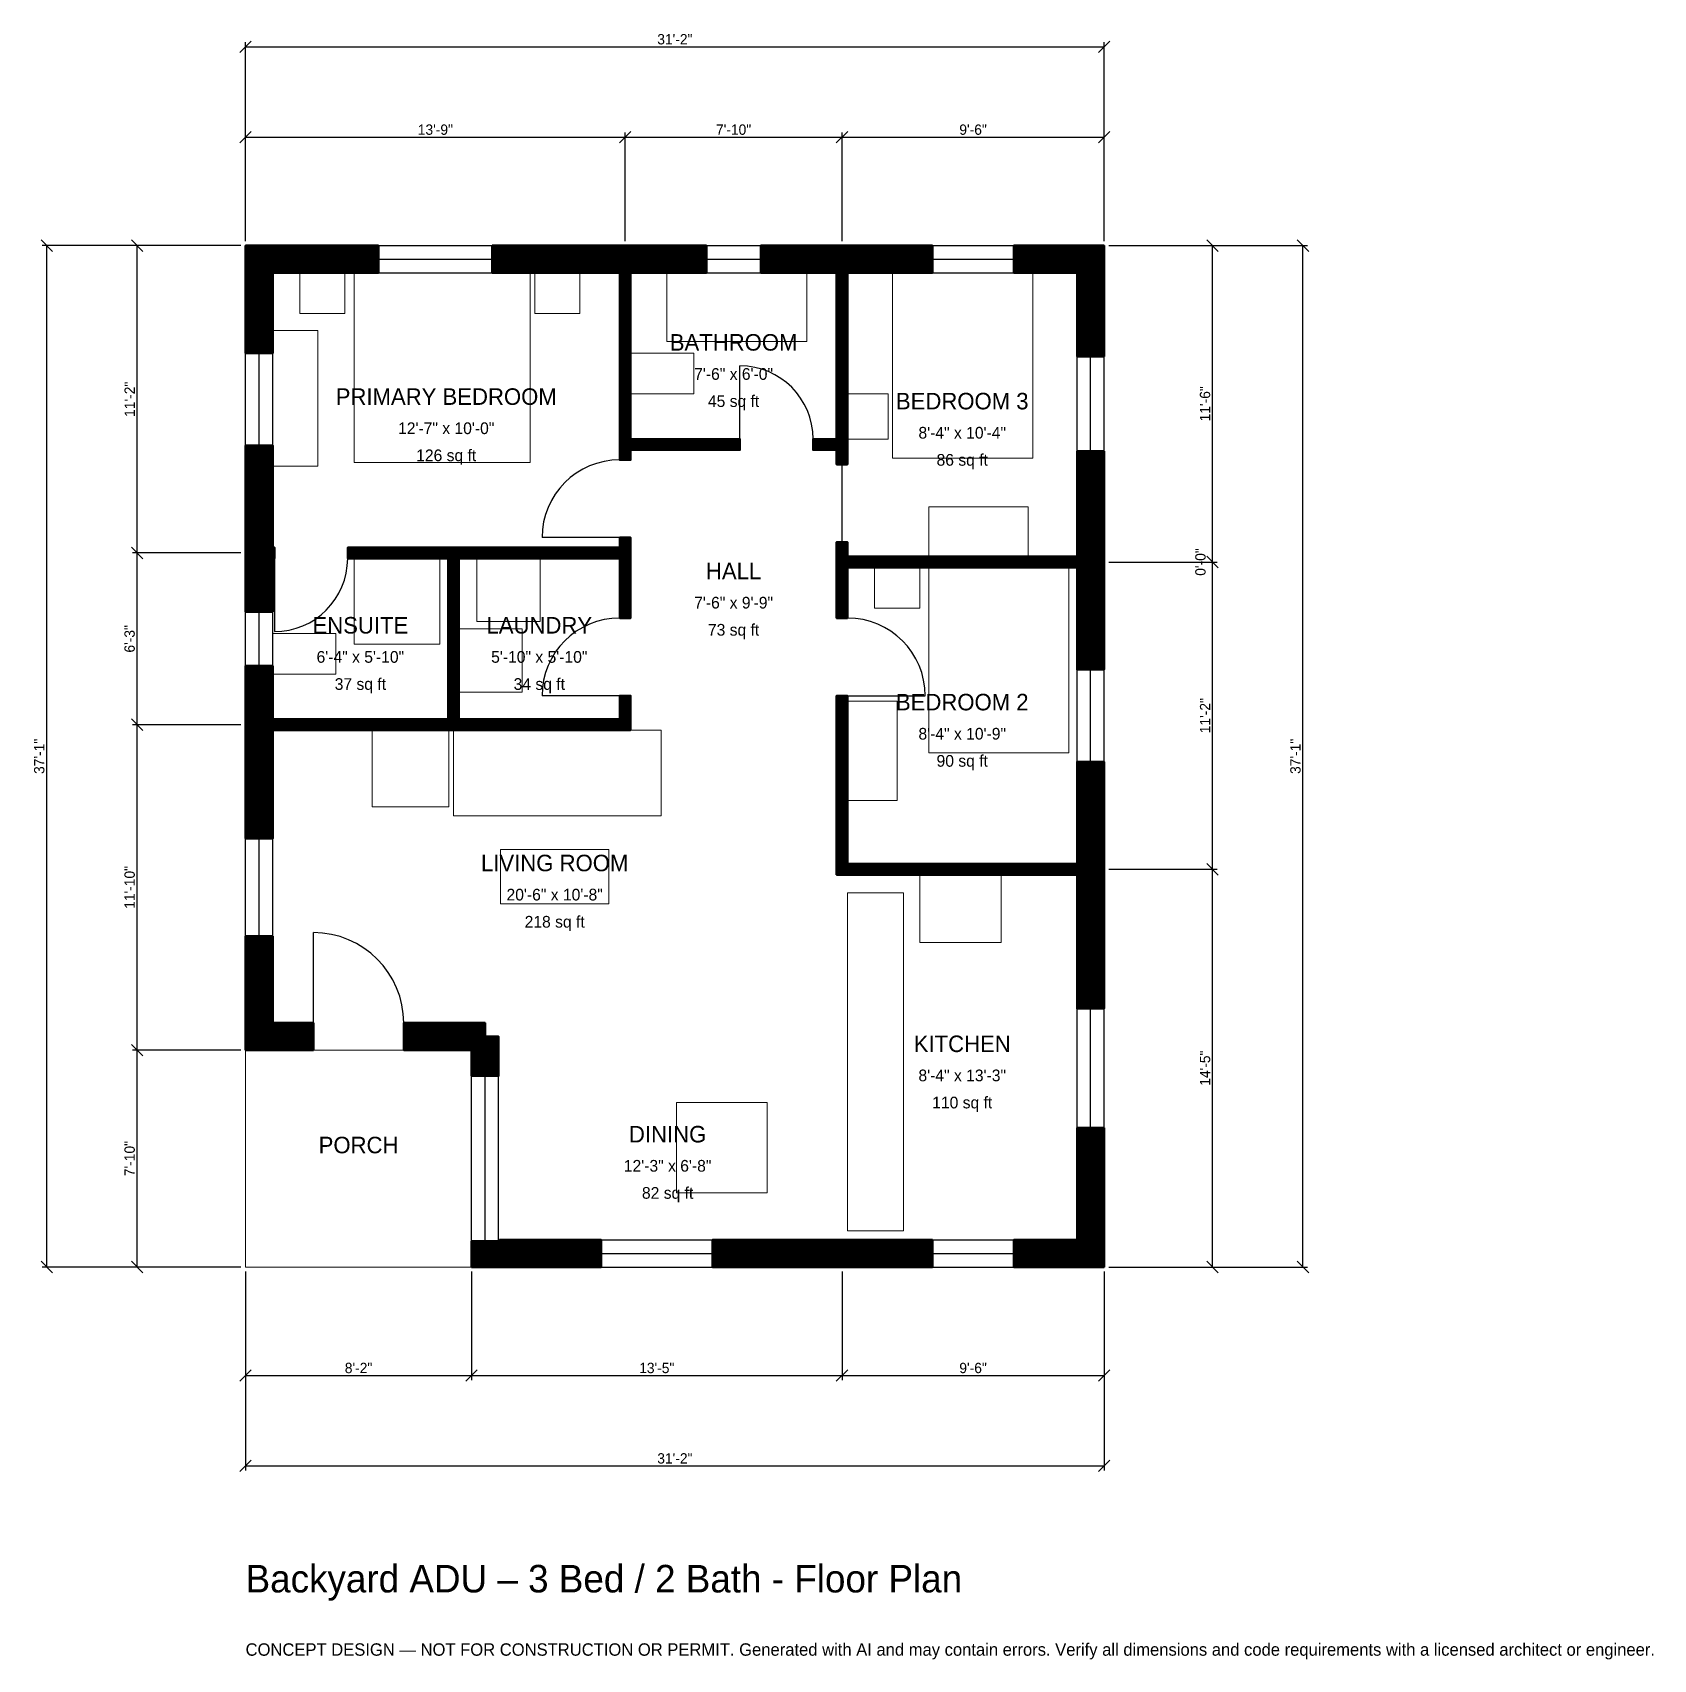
# Model space of a CAD drawing. Header units: inches. Extents: x -93 to 613, y -171 to 538.
import ezdxf
from ezdxf.enums import TextEntityAlignment as Align

# ---------------------------------------------------------------- set-up
doc = ezdxf.new("R2010")
doc.units = ezdxf.units.IN
doc.header["$MEASUREMENT"] = 0
doc.linetypes.add('DASHED', pattern=[0.6, 0.5, -0.1])
for name, color, linetype, lineweight in [('A-ANNO-DIMS', 1, 'Continuous', 13), ('A-ANNO-TEXT', 7, 'Continuous', 18), ('A-AREA-IDEN', 7, 'Continuous', 18), ('A-DOOR', 2, 'Continuous', 25), ('A-FLOR-FIXT', 9, 'Continuous', 13), ('A-FURN', 9, 'Continuous', 13), ('A-GLAZ', 4, 'Continuous', 25), ('A-SITE-PAVE', 8, 'Continuous', 13), ('A-WALL', 7, 'Continuous', 50), ('A-WALL-PATT', 8, 'Continuous', 13)]:
    doc.layers.add(name, color=color, linetype=linetype, lineweight=lineweight)
doc.dimstyles.new('PLAN', dxfattribs={"dimtxt": 4.5, "dimasz": 3, "dimexe": 2, "dimexo": 2, "dimgap": 1, "dimtad": 1, "dimdec": 0, "dimlunit": 4, "dimtsz": 2.5, "dimcen": 2.5, "dimclrd": 1, "dimclre": 1, "dimazin": 3, "dimtfac": 1, "dimtmove": 0, "dimatfit": 3})

msp = doc.modelspace()

# ---------------------------------------------------------------- hatches: boundary and pattern name
at = {"layer": 'A-WALL-PATT'}
h = msp.add_hatch(dxfattribs=at)
h.set_pattern_fill('ANSI31', color=8, scale=0.8)
h.paths.add_polyline_path([(98.4252, 11.2205), (110.6299, 11.2205), (110.6299, 11.811), (154.9213, 11.811), (154.9213, 0), (110.2362, 0), (110.2362, 0), (98.4252, 0), (98.4252, 0), (98.4252, 0), (98.4252, 11.2205)])
h.paths.add_polyline_path([(98.4252, 94.4882), (68.8976, 94.4882), (68.8976, 106.2992), (104.3307, 106.2992), (104.3307, 100.3937), (110.2362, 100.3937), (110.2362, 83.2677), (98.4252, 83.2677), (98.4252, 94.4882)])
h.paths.add_polyline_path([(11.811, 94.4882), (11.811, 94.4881), (0, 94.4881), (0, 94.4882), (0, 94.4882), (0, 106.2992), (0, 106.2992), (0, 144.0945), (11.811, 144.0945), (11.811, 106.2992), (29.5276, 106.2992), (29.5276, 94.4882), (11.811, 94.4882)])
h.paths.add_polyline_path([(0, 230.315), (0, 233.8583), (0, 233.8583), (0, 238.5827), (0, 238.5827), (0, 242.126), (0, 261.811), (11.811, 261.811), (11.811, 242.126), (11.811, 238.5827), (88.189, 238.5827), (88.189, 308.6614), (44.4882, 308.6614), (44.4882, 313.3858), (88.189, 313.3858), (92.9134, 313.3858), (162.9921, 313.3858), (162.9921, 313.3858), (162.9921, 317.7165), (167.7165, 317.7165), (167.7165, 308.6614), (167.7165, 308.6614), (167.7165, 282.6772), (162.9921, 282.6772), (162.9921, 308.6614), (92.9134, 308.6614), (92.9134, 238.5827), (162.9921, 238.5827), (162.9921, 248.8189), (167.7165, 248.8189), (167.7165, 238.5827), (167.7165, 233.8583), (162.9921, 233.8583), (92.9134, 233.8583), (88.189, 233.8583), (11.811, 233.8583), (11.811, 230.315), (11.811, 186.6142), (0, 186.6142), (0, 230.315)])
h.paths.add_polyline_path([(0, 305.1181), (0, 308.6614), (0, 308.6614), (0, 313.3858), (0, 313.3858), (0, 316.9291), (0, 357.874), (11.811, 357.874), (11.811, 316.9291), (11.811, 313.3858), (12.5984, 313.3858), (12.5984, 308.6614), (11.811, 308.6614), (11.811, 305.1181), (11.811, 285.4331), (0, 285.4331), (0, 305.1181)])
h.paths.add_polyline_path([(0, 433.0709), (0, 433.0709), (0, 444.8819), (0, 444.8819), (0, 444.8819), (11.811, 444.8819), (11.811, 444.8819), (57.874, 444.8819), (57.874, 433.0709), (11.811, 433.0709), (11.811, 398.0315), (0, 398.0315), (0, 433.0709)])
h.paths.add_polyline_path([(159.4488, 444.8819), (162.9921, 444.8819), (162.9921, 444.8819), (167.7165, 444.8819), (167.7165, 444.8819), (171.2598, 444.8819), (200.7874, 444.8819), (200.7874, 433.0709), (171.2598, 433.0709), (167.7165, 433.0709), (167.7165, 360.6299), (215.3543, 360.6299), (215.3543, 355.9055), (167.7165, 355.9055), (167.7165, 351.5748), (162.9921, 351.5748), (162.9921, 355.9055), (162.9921, 360.6299), (162.9921, 433.0709), (159.4488, 433.0709), (107.4803, 433.0709), (107.4803, 444.8819), (159.4488, 444.8819)])
h.paths.add_polyline_path([(253.937, 444.8819), (257.4803, 444.8819), (257.4803, 444.8819), (262.2047, 444.8819), (262.2047, 444.8819), (265.748, 444.8819), (299.2126, 444.8819), (299.2126, 433.0709), (265.748, 433.0709), (262.2047, 433.0709), (262.2047, 360.6299), (262.2047, 355.9055), (262.2047, 349.6063), (257.4803, 349.6063), (257.4803, 355.9055), (247.2441, 355.9055), (247.2441, 360.6299), (257.4803, 360.6299), (257.4803, 433.0709), (253.937, 433.0709), (224.4094, 433.0709), (224.4094, 444.8819), (253.937, 444.8819)])
h.paths.add_polyline_path([(362.2047, 444.8819), (362.2047, 444.8819), (374.0157, 444.8819), (374.0157, 444.8819), (374.0158, 444.8819), (374.0158, 433.0709), (374.0157, 433.0709), (374.0157, 396.6535), (362.2047, 396.6535), (362.2047, 433.0709), (334.6457, 433.0709), (334.6457, 444.8819), (362.2047, 444.8819)])
h.paths.add_polyline_path([(374.0157, 312.9921), (374.0157, 309.4488), (374.0158, 309.4488), (374.0158, 304.7244), (374.0157, 304.7244), (374.0157, 301.1811), (374.0157, 260.2362), (362.2047, 260.2362), (362.2047, 301.1811), (362.2047, 304.7244), (262.2047, 304.7244), (262.2047, 304.7244), (262.2047, 282.6772), (257.4803, 282.6772), (257.4803, 304.7244), (257.4803, 304.7244), (257.4803, 309.4488), (257.4803, 315.748), (262.2047, 315.748), (262.2047, 309.4488), (362.2047, 309.4488), (362.2047, 312.9921), (362.2047, 355.315), (374.0157, 355.315), (374.0157, 312.9921)])
h.paths.add_polyline_path([(374.0157, 179.1339), (374.0157, 175.5906), (374.0158, 175.5906), (374.0158, 170.8661), (374.0157, 170.8661), (374.0157, 167.3228), (374.0157, 112.5984), (362.2047, 112.5984), (362.2047, 167.3228), (362.2047, 170.8661), (262.2047, 170.8661), (257.4803, 170.8661), (257.4803, 175.5906), (257.4803, 233.8583), (257.4803, 238.5827), (257.4803, 248.8189), (262.2047, 248.8189), (262.2047, 238.5827), (262.2047, 233.8583), (262.2047, 175.5906), (362.2047, 175.5906), (362.2047, 179.1339), (362.2047, 220.0787), (374.0157, 220.0787), (374.0157, 179.1339)])
h.paths.add_polyline_path([(374.0157, 11.811), (374.0158, 11.811), (374.0158, 0), (374.0157, 0), (374.0157, 0), (362.2047, 0), (362.2047, 0), (334.6457, 0), (334.6457, 11.811), (362.2047, 11.811), (362.2047, 60.6299), (374.0157, 60.6299), (374.0157, 11.811)])
h.paths.add_polyline_path([(265.748, 0), (253.937, 0), (203.3465, 0), (203.3465, 11.811), (253.937, 11.811), (265.748, 11.811), (299.2126, 11.811), (299.2126, 0), (265.748, 0)])

# ---------------------------------------------------------------- linework, layer by layer
at = {"layer": 'A-DOOR'}
for p, q in [((215.3543, 360.6299), (215.3543, 392.5197)), ((259.8425, 315.748), (259.8425, 349.6063)), ((162.9921, 317.7165), (129.1339, 317.7165)), ((12.5984, 308.6614), (12.5984, 276.7717)), ((162.9921, 248.8189), (129.1339, 248.8189)), ((262.2047, 248.8189), (296.063, 248.8189)), ((29.5276, 106.2992), (29.5276, 145.6693))]:
    msp.add_line(p, q, dxfattribs=at)
for centre, radius, start, end in [((215.3543, 360.6299), 31.8898, 0, 90), ((162.9921, 317.7165), 33.8583, 90, 180), ((12.5984, 308.6614), 31.8898, 270, 360), ((162.9921, 248.8189), 33.8583, 90, 180), ((262.2047, 248.8189), 33.8583, 0, 90), ((29.5276, 106.2992), 39.3701, 0, 90)]:
    msp.add_arc(centre, radius, start, end, dxfattribs=at)
at = {"layer": 'A-FLOR-FIXT'}
for points in [[(183.4646, 403.1496), (244.4882, 403.1496), (244.4882, 433.0709), (183.4646, 433.0709)], [(167.7165, 380.315), (195.2756, 380.315), (195.2756, 398.0315), (167.7165, 398.0315)], [(47.2441, 271.2598), (84.6457, 271.2598), (84.6457, 308.6614), (47.2441, 308.6614)], [(11.811, 258.2677), (39.3701, 258.2677), (39.3701, 275.9843), (11.811, 275.9843)], [(262.2047, 15.748), (286.6142, 15.748), (286.6142, 162.9921), (262.2047, 162.9921)]]:
    msp.add_lwpolyline(points, close=True, dxfattribs=at)
at = {"layer": 'A-FURN'}
for points in [[(23.622, 415.3543), (43.3071, 415.3543), (43.3071, 433.0709), (23.622, 433.0709)], [(47.2441, 350.3937), (124.0157, 350.3937), (124.0157, 433.0709), (47.2441, 433.0709)], [(125.9843, 415.3543), (145.6693, 415.3543), (145.6693, 433.0709), (125.9843, 433.0709)], [(281.8898, 352.3622), (342.9134, 352.3622), (342.9134, 433.0709), (281.8898, 433.0709)], [(11.811, 348.8189), (31.4961, 348.8189), (31.4961, 407.874), (11.811, 407.874)], [(262.2047, 360.6299), (279.9213, 360.6299), (279.9213, 380.315), (262.2047, 380.315)], [(297.6378, 309.4488), (340.9449, 309.4488), (340.9449, 331.1024), (297.6378, 331.1024)], [(100.7874, 281.1024), (128.3465, 281.1024), (128.3465, 308.6614), (100.7874, 308.6614)], [(274.0157, 287.0079), (293.7008, 287.0079), (293.7008, 304.7244), (274.0157, 304.7244)], [(297.6378, 224.0157), (358.6614, 224.0157), (358.6614, 304.7244), (297.6378, 304.7244)], [(92.9134, 250.3937), (120.4724, 250.3937), (120.4724, 277.9528), (92.9134, 277.9528)], [(262.2047, 203.1496), (283.8583, 203.1496), (283.8583, 246.4567), (262.2047, 246.4567)], [(55.1181, 200.3937), (88.5827, 200.3937), (88.5827, 233.8583), (55.1181, 233.8583)], [(90.5512, 196.4567), (181.1024, 196.4567), (181.1024, 233.8583), (90.5512, 233.8583)], [(111.0236, 158.2677), (158.2677, 158.2677), (158.2677, 181.8898), (111.0236, 181.8898)], [(293.7008, 141.3386), (329.1339, 141.3386), (329.1339, 170.8661), (293.7008, 170.8661)], [(187.7953, 32.2835), (227.1654, 32.2835), (227.1654, 71.6535), (187.7953, 71.6535)]]:
    msp.add_lwpolyline(points, close=True, dxfattribs=at)
at = {"layer": 'A-GLAZ'}
for p, q in [((57.874, 444.8819), (107.4803, 444.8819)), ((200.7874, 444.8819), (224.4094, 444.8819)), ((299.2126, 444.8819), (334.6457, 444.8819)), ((57.874, 438.9764), (107.4803, 438.9764)), ((57.874, 433.0709), (107.4803, 433.0709)), ((200.7874, 438.9764), (224.4094, 438.9764)), ((200.7874, 433.0709), (224.4094, 433.0709)), ((299.2126, 438.9764), (334.6457, 438.9764)), ((299.2126, 433.0709), (334.6457, 433.0709)), ((0, 357.874), (0, 398.0315)), ((5.9055, 357.874), (5.9055, 398.0315)), ((11.811, 357.874), (11.811, 398.0315)), ((362.2047, 355.315), (362.2047, 396.6535)), ((368.1102, 355.315), (368.1102, 396.6535)), ((374.0157, 355.315), (374.0157, 396.6535)), ((0, 261.811), (0, 285.4331)), ((5.9055, 261.811), (5.9055, 285.4331)), ((11.811, 261.811), (11.811, 285.4331)), ((362.2047, 220.0787), (362.2047, 260.2362)), ((368.1102, 220.0787), (368.1102, 260.2362)), ((374.0157, 220.0787), (374.0157, 260.2362)), ((0, 144.0945), (0, 186.6142)), ((5.9055, 144.0945), (5.9055, 186.6142)), ((11.811, 144.0945), (11.811, 186.6142)), ((362.2047, 60.6299), (362.2047, 112.5984)), ((368.1102, 60.6299), (368.1102, 112.5984)), ((374.0157, 60.6299), (374.0157, 112.5984)), ((98.4252, 11.2205), (98.4252, 83.2677)), ((104.3307, 11.2205), (104.3307, 83.2677)), ((110.2362, 11.2205), (110.2362, 83.2677)), ((154.9213, 11.811), (203.3465, 11.811)), ((299.2126, 11.811), (334.6457, 11.811)), ((154.9213, 5.9055), (203.3465, 5.9055)), ((154.9213, 0), (203.3465, 0)), ((299.2126, 5.9055), (334.6457, 5.9055)), ((299.2126, 0), (334.6457, 0))]:
    msp.add_line(p, q, dxfattribs=at)
at = {"layer": 'A-SITE-PAVE', "linetype": 'DASHED'}
msp.add_lwpolyline([(0, 0), (98.4252, 0), (98.4252, 94.4882), (0, 94.4882)], close=True, dxfattribs=at)
at = {"layer": 'A-WALL'}
for points in [[(0, 433.0709), (0, 433.0709), (0, 444.8819), (0, 444.8819), (0, 444.8819), (11.811, 444.8819), (11.811, 444.8819), (57.874, 444.8819), (57.874, 433.0709), (11.811, 433.0709), (11.811, 398.0315), (0, 398.0315), (0, 433.0709)], [(159.4488, 444.8819), (162.9921, 444.8819), (162.9921, 444.8819), (167.7165, 444.8819), (167.7165, 444.8819), (171.2598, 444.8819), (200.7874, 444.8819), (200.7874, 433.0709), (171.2598, 433.0709), (167.7165, 433.0709), (167.7165, 360.6299), (215.3543, 360.6299), (215.3543, 355.9055), (167.7165, 355.9055), (167.7165, 351.5748), (162.9921, 351.5748), (162.9921, 355.9055), (162.9921, 360.6299), (162.9921, 433.0709), (159.4488, 433.0709), (107.4803, 433.0709), (107.4803, 444.8819), (159.4488, 444.8819)], [(253.937, 444.8819), (257.4803, 444.8819), (257.4803, 444.8819), (262.2047, 444.8819), (262.2047, 444.8819), (265.748, 444.8819), (299.2126, 444.8819), (299.2126, 433.0709), (265.748, 433.0709), (262.2047, 433.0709), (262.2047, 360.6299), (262.2047, 355.9055), (262.2047, 349.6063), (257.4803, 349.6063), (257.4803, 355.9055), (247.2441, 355.9055), (247.2441, 360.6299), (257.4803, 360.6299), (257.4803, 433.0709), (253.937, 433.0709), (224.4094, 433.0709), (224.4094, 444.8819), (253.937, 444.8819)], [(362.2047, 444.8819), (362.2047, 444.8819), (374.0157, 444.8819), (374.0157, 444.8819), (374.0158, 444.8819), (374.0158, 433.0709), (374.0157, 433.0709), (374.0157, 396.6535), (362.2047, 396.6535), (362.2047, 433.0709), (334.6457, 433.0709), (334.6457, 444.8819), (362.2047, 444.8819)], [(0, 305.1181), (0, 308.6614), (0, 308.6614), (0, 313.3858), (0, 313.3858), (0, 316.9291), (0, 357.874), (11.811, 357.874), (11.811, 316.9291), (11.811, 313.3858), (12.5984, 313.3858), (12.5984, 308.6614), (11.811, 308.6614), (11.811, 305.1181), (11.811, 285.4331), (0, 285.4331), (0, 305.1181)], [(374.0157, 312.9921), (374.0157, 309.4488), (374.0158, 309.4488), (374.0158, 304.7244), (374.0157, 304.7244), (374.0157, 301.1811), (374.0157, 260.2362), (362.2047, 260.2362), (362.2047, 301.1811), (362.2047, 304.7244), (262.2047, 304.7244), (262.2047, 304.7244), (262.2047, 282.6772), (257.4803, 282.6772), (257.4803, 304.7244), (257.4803, 304.7244), (257.4803, 309.4488), (257.4803, 315.748), (262.2047, 315.748), (262.2047, 309.4488), (362.2047, 309.4488), (362.2047, 312.9921), (362.2047, 355.315), (374.0157, 355.315), (374.0157, 312.9921)], [(0, 230.315), (0, 233.8583), (0, 233.8583), (0, 238.5827), (0, 238.5827), (0, 242.126), (0, 261.811), (11.811, 261.811), (11.811, 242.126), (11.811, 238.5827), (88.189, 238.5827), (88.189, 308.6614), (44.4882, 308.6614), (44.4882, 313.3858), (88.189, 313.3858), (92.9134, 313.3858), (162.9921, 313.3858), (162.9921, 313.3858), (162.9921, 317.7165), (167.7165, 317.7165), (167.7165, 308.6614), (167.7165, 308.6614), (167.7165, 282.6772), (162.9921, 282.6772), (162.9921, 308.6614), (92.9134, 308.6614), (92.9134, 238.5827), (162.9921, 238.5827), (162.9921, 248.8189), (167.7165, 248.8189), (167.7165, 238.5827), (167.7165, 233.8583), (162.9921, 233.8583), (92.9134, 233.8583), (88.189, 233.8583), (11.811, 233.8583), (11.811, 230.315), (11.811, 186.6142), (0, 186.6142), (0, 230.315)], [(374.0157, 179.1339), (374.0157, 175.5906), (374.0158, 175.5906), (374.0158, 170.8661), (374.0157, 170.8661), (374.0157, 167.3228), (374.0157, 112.5984), (362.2047, 112.5984), (362.2047, 167.3228), (362.2047, 170.8661), (262.2047, 170.8661), (257.4803, 170.8661), (257.4803, 175.5906), (257.4803, 233.8583), (257.4803, 238.5827), (257.4803, 248.8189), (262.2047, 248.8189), (262.2047, 238.5827), (262.2047, 233.8583), (262.2047, 175.5906), (362.2047, 175.5906), (362.2047, 179.1339), (362.2047, 220.0787), (374.0157, 220.0787), (374.0157, 179.1339)], [(11.811, 94.4882), (11.811, 94.4881), (0, 94.4881), (0, 94.4882), (0, 94.4882), (0, 106.2992), (0, 106.2992), (0, 144.0945), (11.811, 144.0945), (11.811, 106.2992), (29.5276, 106.2992), (29.5276, 94.4882), (11.811, 94.4882)], [(98.4252, 94.4882), (68.8976, 94.4882), (68.8976, 106.2992), (104.3307, 106.2992), (104.3307, 100.3937), (110.2362, 100.3937), (110.2362, 83.2677), (98.4252, 83.2677), (98.4252, 94.4882)], [(374.0157, 11.811), (374.0158, 11.811), (374.0158, 0), (374.0157, 0), (374.0157, 0), (362.2047, 0), (362.2047, 0), (334.6457, 0), (334.6457, 11.811), (362.2047, 11.811), (362.2047, 60.6299), (374.0157, 60.6299), (374.0157, 11.811)], [(98.4252, 11.2205), (110.6299, 11.2205), (110.6299, 11.811), (154.9213, 11.811), (154.9213, 0), (110.2362, 0), (110.2362, 0), (98.4252, 0), (98.4252, 0), (98.4252, 0), (98.4252, 11.2205)], [(265.748, 0), (253.937, 0), (203.3465, 0), (203.3465, 11.811), (253.937, 11.811), (265.748, 11.811), (299.2126, 11.811), (299.2126, 0), (265.748, 0)]]:
    msp.add_lwpolyline(points, close=True, dxfattribs=at)

# ---------------------------------------------------------------- texts
at = {"layer": 'A-ANNO-TEXT'}
for s, height, p in [('Backyard ADU – 3 Bed / 2 Bath - Floor Plan', 12, (0, -141.7323)), ('CONCEPT DESIGN — NOT FOR CONSTRUCTION OR PERMIT. Generated with AI and may contain errors. Verify all dimensions and code requirements with a licensed architect or engineer.', 5.4, (0, -169.2913))]:
    msp.add_text(s, height=height, dxfattribs=at).set_placement(p)
at = {"layer": 'A-AREA-IDEN'}
for s, height, p in [('BATHROOM', 7.2, (212.5984, 402.7559)), ('7\'-6" x 6\'-0"', 5.1, (212.5984, 388.9764)), ('PRIMARY BEDROOM', 7.2, (87.4016, 379.1339)), ('45 sq ft', 5.1, (212.5984, 377.1654)), ('BEDROOM 3', 7.2, (312.2047, 377.1654)), ('12\'-7" x 10\'-0"', 5.1, (87.4016, 365.3543)), ('8\'-4" x 10\'-4"', 5.1, (312.2047, 363.3858)), ('126 sq ft', 5.1, (87.4016, 353.5433)), ('86 sq ft', 5.1, (312.2047, 351.5748)), ('HALL', 7.2, (212.5984, 303.1496)), ('7\'-6" x 9\'-9"', 5.1, (212.5984, 289.3701)), ('ENSUITE', 7.2, (50, 279.5276)), ('LAUNDRY', 7.2, (127.9528, 279.5276)), ('73 sq ft', 5.1, (212.5984, 277.5591)), ('6\'-4" x 5\'-10"', 5.1, (50, 265.748)), ('5\'-10" x 5\'-10"', 5.1, (127.9528, 265.748)), ('37 sq ft', 5.1, (50, 253.937)), ('34 sq ft', 5.1, (127.9528, 253.937)), ('BEDROOM 2', 7.2, (312.2047, 246.063)), ('8\'-4" x 10\'-9"', 5.1, (312.2047, 232.2835)), ('90 sq ft', 5.1, (312.2047, 220.4724)), ('LIVING ROOM', 7.2, (134.6457, 175.9843)), ('20\'-6" x 10\'-8"', 5.1, (134.6457, 162.2047)), ('218 sq ft', 5.1, (134.6457, 150.3937)), ('KITCHEN', 7.2, (312.2047, 97.2441)), ('8\'-4" x 13\'-3"', 5.1, (312.2047, 83.4646)), ('110 sq ft', 5.1, (312.2047, 71.6535)), ('PORCH', 7.2, (49.2126, 53.1496)), ('DINING', 7.2, (183.8583, 57.874)), ('12\'-3" x 6\'-8"', 5.1, (183.8583, 44.0945)), ('82 sq ft', 5.1, (183.8583, 32.2835))]:
    msp.add_text(s, height=height, dxfattribs=at).set_placement(p, align=Align.MIDDLE_CENTER)

# ---------------------------------------------------------------- dimensions: what is measured, and where the dimension line sits
at = {"layer": 'A-ANNO-DIMS'}
for base, p1, p2, text in [((0, 531.4961), (0, 444.8819), (374.0157, 444.8819), '31\'-2"'), ((0, 492.126), (0, 444.8819), (165.3543, 444.8819), '13\'-9"'), ((165.3543, 492.126), (165.3543, 444.8819), (259.8425, 444.8819), '7\'-10"'), ((259.8425, 492.126), (259.8425, 444.8819), (374.0157, 444.8819), '9\'-6"'), ((0, -47.2441), (0, 0), (98.4252, 0), '8\'-2"'), ((0, -86.6142), (0, 0), (374.0157, 0), '31\'-2"'), ((98.4252, -47.2441), (98.4252, 0), (259.8425, 0), '13\'-5"'), ((259.8425, -47.2441), (259.8425, 0), (374.0157, 0), '9\'-6"')]:
    msp.add_linear_dim(base=base, p1=p1, p2=p2, text=text, dimstyle='PLAN', dxfattribs=at).render()
for base, p1, p2, text in [((-86.6142, 0), (0, 0), (0, 444.8819), '37\'-1"'), ((-47.2441, 311.0236), (0, 311.0236), (0, 444.8819), '11\'-2"'), ((421.2598, 307.0866), (374.0157, 307.0866), (374.0157, 444.8819), '11\'-6"'), ((460.6299, 0), (374.0157, 0), (374.0157, 444.8819), '37\'-1"'), ((-47.2441, 236.2205), (0, 236.2205), (0, 311.0236), '6\'-3"'), ((421.2598, 307.0866), (374.0157, 307.0866), (374.0157, 307.0866), '0\'-0"'), ((421.2598, 173.2283), (374.0157, 173.2283), (374.0157, 307.0866), '11\'-2"'), ((-47.2441, 94.4882), (0, 94.4882), (0, 236.2205), '11\'-10"'), ((421.2598, 0), (374.0157, 0), (374.0157, 173.2283), '14\'-5"'), ((-47.2441, 0), (0, 0), (0, 94.4882), '7\'-10"')]:
    msp.add_linear_dim(base=base, p1=p1, p2=p2, angle=90, text=text, dimstyle='PLAN', dxfattribs=at).render()

doc.saveas('drawing.dxf')
